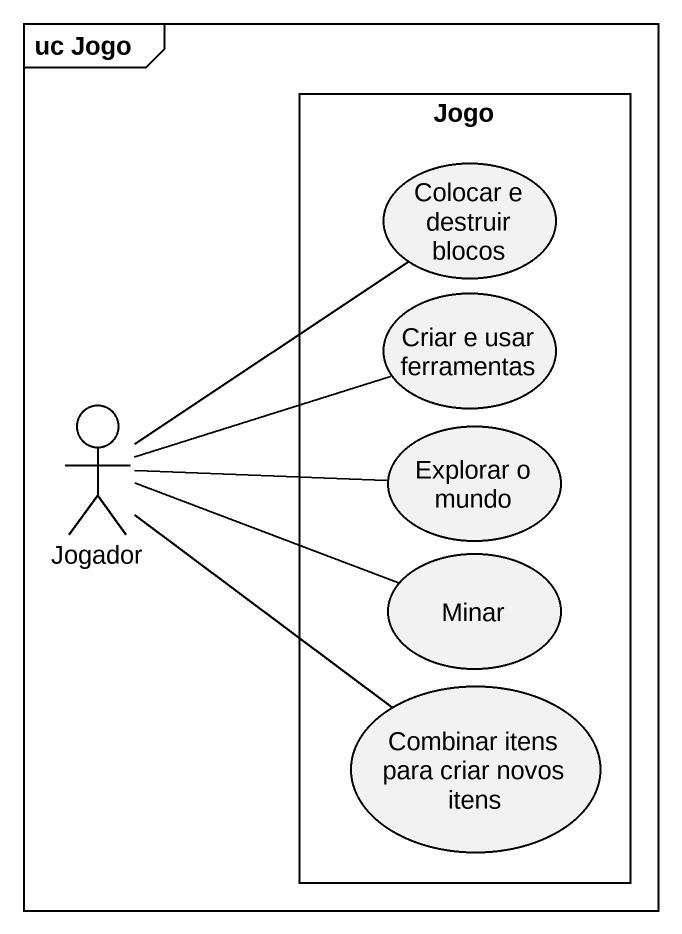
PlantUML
@startuml
mainframe uc Jogo
rectangle Jogo {
  usecase "Colocar e destruir blocos" as Colocar_e_destruir_blocos
  usecase "Criar e usar ferramentas" as Criar_e_usar_ferramentas
  usecase "Explorar o mundo" as Explorar_o_mundo
  usecase Minar
  usecase "Combinar itens para criar novos itens" as Combinar_itens_para_criar
}
actor Jogador
Jogador -up- Colocar_e_destruir_blocos
Jogador -right- Criar_e_usar_ferramentas
Jogador -right- Explorar_o_mundo
Jogador -right- Minar
Jogador -- Combinar_itens_para_criar
@enduml
